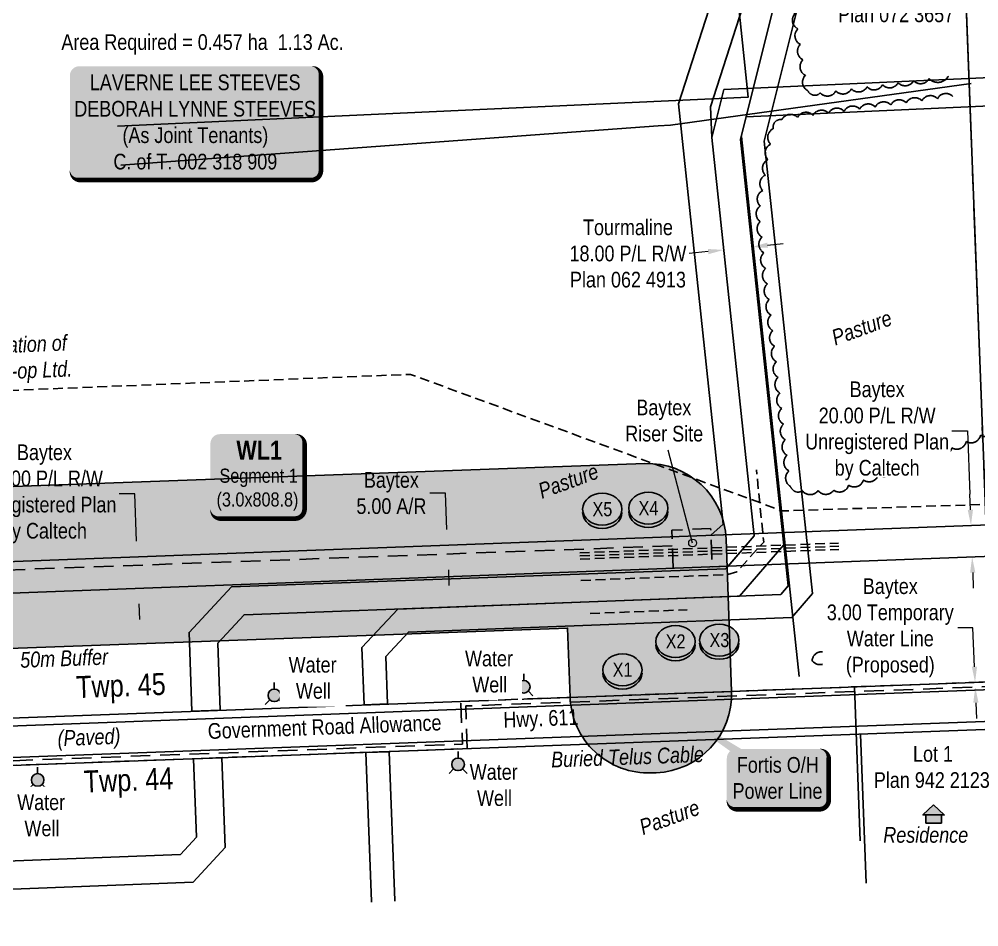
# Model space of a CAD drawing. Extents: x 683818 to 685792, y 5858248 to 5860219.
# Drawn here: x 684214 to 684826, y 5858250 to 5858829 of the extents above; entities that cross this region are included whole.
import ezdxf
from ezdxf.enums import TextEntityAlignment as Align

# ---------------------------------------------------------------- set-up
doc = ezdxf.new("R2010")
doc.units = 0
doc.header["$LTSCALE"] = 5
doc.header["$PDSIZE"] = 0.5
for name, pattern in [('0', [1, 1, 0]), ('foc-ACCESSROAD', [3.75, 2.5, -1.25]), ('foc-FLOWLINE', [3.75, 2.5, -1.25]), ('foc-QUARTERLINE', [33, 25, -3, 2, -3]), ('UG_PIPE', [1.875, 1.25, -0.625])]:
    doc.linetypes.add(name, pattern=pattern)
doc.layers.get('Defpoints').update_dxf_attribs({"color": 9})
for name, color, linetype in [('AS-FENCE', 48, 'foc-FENCE'), ('AS-OWNER', 7, 'Continuous'), ('AS-PIPE-UG', 44, 'UG_PIPE'), ('AS-PIPE-UG-T', 44, 'Continuous'), ('AS-POWER', 104, 'foc-POWER'), ('AS-POWER-T', 104, 'Continuous'), ('AS-RESIDENCE', 14, 'Continuous'), ('AS-TELEPHONE-T', 224, 'Continuous'), ('AS-TELUS', 224, 'foc-TEL'), ('C-AR', 13, 'foc-ACCESSROAD'), ('C-FLOWLINE', 13, 'foc-FLOWLINE'), ('C-RW', 13, 'Continuous'), ('C-WS', 13, 'foc-ACCESSROAD'), ('D-TXT', 6, 'Continuous'), ('F-RW', 190, 'Continuous'), ('F-WS-S', 190, 'Continuous'), ('L-AREAREQUIRED', 7, 'Continuous'), ('L-BD', 7, 'Continuous'), ('L-ROAD-T', 7, 'Continuous'), ('L-SEC', 7, 'Continuous'), ('L-SECQ', 8, 'foc-QUARTERLINE'), ('L-TITLEDB', 4, 'Continuous'), ('L-TITLEDB-T', 4, 'Continuous'), ('P-BUFFER-H 30m', 51, 'Continuous'), ('P-BUFFER-T', 40, 'Continuous'), ('P-CROSSINGS', 250, 'Continuous'), ('T-BUSH', 110, '0'), ('T-WATER-T', 170, 'Continuous')]:
    doc.layers.add(name, color=color, linetype=linetype)
for name, color, linetype, lineweight in [('C-AR-T', 13, 'Continuous', 9), ('C-RW-T', 13, 'Continuous', 9), ('C-WS-T', 13, 'Continuous', 9), ('F-RW-T', 190, 'Continuous', 9), ('T-TEXT', 48, 'Continuous', 18)]:
    doc.layers.add(name, color=color, linetype=linetype, lineweight=lineweight)
doc.layers.add('P-PROPOSED-WL2', color=7, linetype='Continuous', true_color=0x05c1ff)
doc.styles.add('175L', font='ARIALN.TTF', dxfattribs={"height": 20})
doc.styles.add('80', font='ARIALN.TTF', dxfattribs={"height": 10})
doc.styles.add('80CG', font='ARIALN.TTF', dxfattribs={"height": 10})
doc.styles.add('80L', font='ARIALN.TTF', dxfattribs={"height": 10})
doc.styles.add('80LS', font='ARIALNI.TTF', dxfattribs={"height": 10})
doc.styles.add('BOLD', font='ARIALNB.TTF')
doc.styles.add('Crossing', font='ARIALN.TTF', dxfattribs={"height": 10})
doc.styles.add('foc-LtypeFont', font='ARIALN.TTF', dxfattribs={"height": 7.349999999999999})
doc.linetypes.add('foc-FENCE', pattern='A,10,-1,["X",foc-LtypeFont,S=0.2,R=0,X=-0.625,Y=-0.75],-1.239999999999999', length=12.24)
doc.linetypes.add('foc-FENCE-NOLINE', pattern='A,0,-6,["X",foc-LtypeFont,S=0.2,R=0,X=-0.625,Y=-0.75],-6.24', length=12.24)
doc.linetypes.add('foc-POWER', pattern='A,6,-1,["P",foc-LtypeFont,S=0.2,R=0,X=-0.625,Y=-0.75],-1.239999999999999,4', length=12.24)
doc.linetypes.add('foc-POWER-NOLINE', pattern='A,0,-4,["P",foc-LtypeFont,S=0.2,R=0,X=-0.625,Y=-0.75],-8.24', length=12.24)
doc.linetypes.add('foc-TEL', pattern='A,2,-1,["T",foc-LtypeFont,S=0.2,R=0,X=-0.425,Y=-0.75],-1.239999999999999,8', length=12.24)
doc.linetypes.add('foc-TEL-NOLINE', pattern='A,0,-2,["T",foc-LtypeFont,S=0.2,R=0,X=-0.425,Y=-0.75],-10.24', length=12.24)
doc.dimstyles.new('Compass 5 000', dxfattribs={"dimscale": 5, "dimtxt": 9, "dimasz": 2, "dimexe": 0.2, "dimexo": 0.0625, "dimgap": 0.5, "dimtad": 0, "dimtih": 1, "dimtoh": 1, "dimzin": 0, "dimdsep": 46, "dimtxsty": '80CG', "dimcen": 0.1, "dimse1": 1, "dimse2": 1, "dimclrd": 256, "dimclrt": 256, "dimaunit": 1, "dimadec": 4, "dimazin": 0, "dimtfac": 0.06, "dimtofl": 0, "dimtmove": 0, "dimatfit": 1, "dimfxl": 0.2, "dimtolj": 1, "dimtzin": 0, "dimlwd": -1, "dimarcsym": 0})

# ---------------------------------------------------------------- blocks, each defined once
blk = doc.blocks.new('*D462')
at = {"layer": 'C-AR-T', "transparency": 16777216}
for p, q in [((684485.8791898217, 5858526.463240798), (684475.8791898217, 5858526.463240797)), ((684486.7515140424, 5858503.264741082), (684485.8791898217, 5858526.463240798)), ((684487.71496327, 5858477.642872396), (684488.0907238452, 5858467.64993469))]:
    blk.add_line(p, q, dxfattribs=at)
for points in [[(684488.4170036599, 5858503.327367845), (684485.0860244248, 5858503.202114319), (684487.1272746176, 5858493.271803376)], [(684489.3804528875, 5858477.705499159), (684486.0494736524, 5858477.580245634), (684487.3392026948, 5858487.635810101)]]:
    blk.add_solid(points, dxfattribs=at)
at = {"layer": 'Defpoints', "color": 0, "transparency": 16777216}
for p in [(684532.0083093428, 5858494.959447583), (684487.1272746176, 5858493.271803376), (684532.22023742, 5858489.323454308)]:
    blk.add_point(p, dxfattribs=at)
at = {"layer": 'C-AR-T', "transparency": 16777216, "insert": (684451.3976072834, 5858526.463240798), "char_height": 10, "attachment_point": 5, "style": '80CG'}
blk.add_mtext('\\A1;Baytex\\P5.00 A/R', dxfattribs=at)
blk = doc.blocks.new('*D464')
at = {"layer": 'C-RW-T', "transparency": 16777216}
for p, q in [((684287.8518566574, 5858525.992425723), (684277.8518566574, 5858525.992425723)), ((684288.9861086917, 5858495.828244957), (684287.8518566574, 5858525.992425723)), ((684290.4900120883, 5858455.833594257), (684290.8657726636, 5858445.840656552))]:
    blk.add_line(p, q, dxfattribs=at)
for points in [[(684290.6515983092, 5858495.890871719), (684287.3206190739, 5858495.765618194), (684289.361869267, 5858485.835307251)], [(684292.155501706, 5858455.896221019), (684288.8245224707, 5858455.770967494), (684290.1142515129, 5858465.826531962)]]:
    blk.add_solid(points, dxfattribs=at)
at = {"layer": 'Defpoints', "color": 0, "transparency": 16777216}
for p in [(684289.361869267, 5858485.835307251), (684298.335303368, 5858486.172731825), (684299.087685614, 5858466.163956537)]:
    blk.add_point(p, dxfattribs=at)
at = {"layer": 'C-RW-T', "transparency": 16777216, "insert": (684230.3484460177, 5858525.992425723), "char_height": 10, "attachment_point": 5, "style": '80CG'}
blk.add_mtext('\\A1;Baytex\\P20.00 P/L R/W^JUnregistered Plan\\Pby Caltech', dxfattribs=at)
blk = doc.blocks.new('*D475')
at = {"layer": 'Defpoints', "color": 0, "transparency": 16777216}
for p in [(684717.5844779926, 5858927.149642635), (684732.1234181726, 5858923.51886584), (684699.9875093336, 5858856.685031592)]:
    blk.add_point(p, dxfattribs=at)
at = {"layer": 'F-RW-T', "transparency": 16777216}
for p, q in [((684690.2854631454, 5858859.107901742), (684680.5834169572, 5858861.530771892)), ((684724.2284957019, 5858850.631384647), (684733.930541891, 5858848.208514498))]:
    blk.add_line(p, q, dxfattribs=at)
for points in [[(684690.6892748369, 5858860.72490944), (684689.8816514536, 5858857.490894043), (684699.9875093336, 5858856.685031592)], [(684724.6323073935, 5858852.248392345), (684723.8246840101, 5858849.014376949), (684714.5264495136, 5858853.054254796)]]:
    blk.add_solid(points, dxfattribs=at)
at = {"layer": 'F-RW-T', "transparency": 16777216, "insert": (684773.0164900491, 5858848.208514497), "char_height": 10, "attachment_point": 5, "style": '80CG'}
blk.add_mtext('\\A1;Lucky Strike\\P15.00 P/L R/W\\PPlan 072 3657', dxfattribs=at)
blk = doc.blocks.new('*D476')
at = {"layer": 'Defpoints', "color": 0, "transparency": 16777216}
for p in [(684663.2019224986, 5858681.465897721), (684670.4269400405, 5858613.417722205), (684688.3157253327, 5858615.317064642)]:
    blk.add_point(p, dxfattribs=at)
at = {"layer": 'F-RW-T', "transparency": 16777216}
for p, q in [((684691.034814229, 5858684.421056026), (684700.9789206672, 5858685.476871893)), ((684653.2578160604, 5858680.410081854), (684641.2265671277, 5858679.132663555))]:
    blk.add_line(p, q, dxfattribs=at)
for points in [[(684690.8588449177, 5858686.078407099), (684691.2107835403, 5858682.763704952), (684681.0907077908, 5858683.365240159)], [(684653.0818467492, 5858682.067432927), (684653.4337853717, 5858678.75273078), (684663.2019224986, 5858681.465897721)]]:
    blk.add_solid(points, dxfattribs=at)
at = {"layer": 'F-RW-T', "transparency": 16777216, "insert": (684602.1406189693, 5858679.132663555), "char_height": 10, "attachment_point": 5, "style": '80CG'}
blk.add_mtext('\\A1;Tourmaline\\P18.00 P/L R/W\\PPlan 062 4913', dxfattribs=at)
blk = doc.blocks.new('WAT')
h = blk.add_hatch(color=255)
h.dxf.hatch_style = 1
edge = h.paths.add_edge_path()
edge.add_arc((0, -9.095e-13), 0.9, 0, 360)
at = {"color": 170}
for p, q in [((0, 0.8163600828529524), (0, 1.632720165708633)), ((-0.5772537504765296, -0.5772537504772118), (-1.154507500952831, -1.154507500953513)), ((0.5772537504763023, -0.5772537504772118), (1.154507500952604, -1.154507500953513))]:
    blk.add_line(p, q, dxfattribs=at)
blk.add_circle((0, -9.095e-13), 0.8, dxfattribs=at)
blk = doc.blocks.new('res_occ')
for points in [[(0.1000986410450423, 0.8906701123119093), (-1.256710929257224, -0.3736609102117654), (1.456908211347308, -0.3736609102117654)], [(-0.8999013589549576, -1.425351696405505), (1.100098641045042, -1.425351696405505), (1.100098641045042, -0.3736609102117654), (-0.8999013589549576, -0.3736609102117654)]]:
    blk.add_hatch(color=14).paths.add_polyline_path(points)
at = {"color": 14}
for points in [[(0.1000986410450423, 0.8906701123119093), (-1.256710929257224, -0.3736609102117654), (1.456908211347308, -0.3736609102117654)], [(-0.8999013589549576, -1.425351696405505), (1.100098641045042, -1.425351696405505), (1.100098641045042, -0.3736609102117654), (-0.8999013589549576, -0.3736609102117654)]]:
    blk.add_lwpolyline(points, close=True, dxfattribs=at)
blk = doc.blocks.new('xing2')
h = blk.add_hatch(color=50)
h.dxf.hatch_style = 1
edge = h.paths.add_edge_path()
edge.add_ellipse((0, 0), major_axis=(-12.5, 0), ratio=0.8162973455633619, start_angle=0, end_angle=360)
h = blk.add_hatch(color=250)
h.dxf.hatch_style = 1
edge = h.paths.add_edge_path()
edge.add_ellipse((0, -2.047489049626165), major_axis=(-12.5, 0), ratio=0.8162973455633619, start_angle=0, end_angle=180)
edge.add_line((12.5, -2.047489049626165), (12.5, 0))
edge.add_ellipse((0, 0), major_axis=(-12.5, 0), ratio=0.8162973455633619, start_angle=0, end_angle=180, ccw=False)
edge.add_line((-12.5, 0), (-12.5, -2.047489049626165))
at = {"color": 250}
blk.add_ellipse((0, 0), major_axis=(-12.5, 0), ratio=0.8162973455633619, dxfattribs=at)
blk.add_ellipse((0, -2.047489049626165), major_axis=(-12.5, 0), ratio=0.8162973455633619, start_param=0, end_param=3.141592653589793, dxfattribs=at)
at = {"color": 250, "style": 'Crossing'}
blk.add_attdef('CROSSING', text='', height=9, dxfattribs=at).set_placement((0.08916442567715421, 0.0199513138486509), align=Align.MIDDLE_CENTER)
at = {"color": 250, "style": 'Crossing', "flags": 1}
for tag, p in [('OWNER', (0.08916442567715421, -12.49201765665748)), ('DESCRIPTION', (0.08916442567715421, -25.770021277247)), ('LOCATION', (0.08916442567715421, -39.30337514164421)), ('DWG_REF', (0.08916442567715421, -52.83672900604233))]:
    blk.add_attdef(tag, text='', height=9, dxfattribs=at).set_placement(p, align=Align.MIDDLE_CENTER)
blk = doc.blocks.new('*U522')
h = blk.add_hatch(color=59)
edge = h.paths.add_edge_path()
edge.add_line((-73.99999999999999, -37), (73.99999999999999, -37))
edge.add_arc((74, -30.99999999999999), 6.000000000000007, 269.9999999999998, 359.9999999999999)
edge.add_line((80, -31), (80, 29.5))
edge.add_arc((74, 29.49999999999999), 6, 6.785183320455503e-14, 90.00000000000014)
edge.add_line((73.99999999999999, 35.5), (-73.99999999999999, 35.5))
edge.add_arc((-74, 29.49999999999999), 6.000000000000007, 89.99999999999987, 179.9999999999999)
edge.add_line((-80, 29.5), (-80, -31))
edge.add_arc((-74, -30.99999999999999), 6, 180, 270.0000000000001)
at = {"color": 1, "flags": 128}
blk.add_lwpolyline([(-73.99999999999999, -37, 3, 3, 0), (73.99999999999999, -37, 3, 3, 0.4142135623730951), (80, -31, 3, 3, 0), (80, 29.5, 3, 0, 0.4142135623730951), (73.99999999999999, 35.5, 0, 0, 0), (-73.99999999999999, 35.5, 0, 0, 0.4142135623730951), (-80, 29.5, 0, 0, 0), (-80, -31, 0, 3, 0.4142135623730951)], format="xyseb", close=True, dxfattribs=at)
blk.add_lwpolyline([(-72.52020431661089, -37.60985688785178, 0, 7.5, 0), (0, 0, 0, 0, 0)], format="xyseb", dxfattribs=at)
at = {"color": 1, "style": '80'}
blk.add_attdef('ENTER_TEXT_001', (-35.98567530695772, -4.996589358799454), '', height=10, dxfattribs=at)
blk = doc.blocks.new('*D542')
at = {"layer": 'C-RW-T', "transparency": 16777216}
for p, q in [((684808.4174367477, 5858566.123533331), (684818.4174367477, 5858566.123533332)), ((684818.4174367477, 5858566.123533332), (684819.9336946139, 5858525.800329163)), ((684820.3094551893, 5858515.807391457), (684819.9336946139, 5858525.800329163)), ((684821.8133585862, 5858475.812740757), (684822.1891191616, 5858465.819803052))]:
    blk.add_line(p, q, dxfattribs=at)
for points in [[(684821.9749448069, 5858515.87001822), (684818.6439655718, 5858515.744764694), (684820.6852157647, 5858505.814453751)], [(684823.4788482038, 5858475.875367519), (684820.1478689687, 5858475.750113994), (684821.4375980108, 5858485.805678463)]]:
    blk.add_solid(points, dxfattribs=at)
at = {"layer": 'Defpoints', "color": 0, "transparency": 16777216}
for p in [(684897.4184324509, 5858508.699823249), (684820.6852157647, 5858505.814453751), (684898.1708146969, 5858488.691047961)]:
    blk.add_point(p, dxfattribs=at)
at = {"layer": 'C-RW-T', "transparency": 16777216, "insert": (684760.9140261072, 5858566.123533331), "char_height": 10, "attachment_point": 5, "style": '80CG', "bg_fill": 3, "box_fill_scale": 1.1, "bg_fill_color": 256, "bg_fill_true_color": 13158600, "bg_fill_transparency": 0}
blk.add_mtext('\\A1;Baytex\\P20.00 P/L R/W^JUnregistered Plan\\Pby Caltech', dxfattribs=at)
blk = doc.blocks.new('*U546')
h = blk.add_hatch(color=255)
edge = h.paths.add_edge_path()
edge.add_line((-26.49999999999999, -20), (26.49999999999999, -20))
edge.add_arc((26.49999999999999, -14), 6, 270, 360)
edge.add_line((32.49999999999999, -14), (32.49999999999999, 12.5))
edge.add_arc((26.49999999999999, 12.5), 6, 0, 90)
edge.add_line((26.49999999999999, 18.5), (-26.49999999999999, 18.5))
edge.add_arc((-26.49999999999999, 12.5), 6, 90, 180)
edge.add_line((-32.49999999999999, 12.5), (-32.49999999999999, -14))
edge.add_arc((-26.49999999999999, -14), 6, 180, 270)
at = {"color": 104, "flags": 128}
blk.add_lwpolyline([(-80.84450243436787, 53.15262595824213, 0, 7.499999999999999, 0), (-3.398394867633904e-15, 0, 0, 0, 0)], format="xyseb", dxfattribs=at)
blk.add_lwpolyline([(-26.49999999999999, -20, 3, 3, 0), (26.49999999999999, -20, 3, 3, 0.414213562373095), (32.49999999999999, -14, 3, 3, 0), (32.49999999999999, 12.5, 3, 0, 0.414213562373095), (26.49999999999999, 18.5, 0, 0, 0), (-26.49999999999999, 18.5, 0, 0, 0.414213562373095), (-32.49999999999999, 12.5, 0, 0, 0), (-32.49999999999999, -14, 0, 3, 0.414213562373095)], format="xyseb", close=True, dxfattribs=at)
at = {"color": 104, "style": '80'}
blk.add_attdef('ENTER_TEXT_001', (-26.84515688949523, -4.918144611186903), '', height=10, dxfattribs=at)
blk = doc.blocks.new('*U549')
h = blk.add_hatch(color=254)
edge = h.paths.add_edge_path()
edge.add_line((-23.99999999999999, -35.30845563206822), (23.99999999999998, -35.30845563206822))
edge.add_arc((23.99999999999998, -29.30845563206822), 6, 270, 360)
edge.add_line((29.99999999999998, -29.30845563206822), (29.99999999999998, 12.5))
edge.add_arc((23.99999999999998, 12.5), 6, 0, 90)
edge.add_line((23.99999999999998, 18.5), (-23.99999999999998, 18.5))
edge.add_arc((-23.99999999999998, 12.5), 6, 90, 180)
edge.add_line((-29.99999999999998, 12.5), (-29.99999999999999, -29.30845563206822))
edge.add_arc((-23.99999999999999, -29.30845563206822), 6, 180, 270)
at = {"layer": 'P-PROPOSED-WL2', "flags": 128}
blk.add_lwpolyline([(-23.99999999999999, -35.30845563206822, 3, 3, 0), (23.99999999999998, -35.30845563206822, 3, 3, 0.414213562373095), (29.99999999999998, -29.30845563206822, 3, 3, 0), (29.99999999999998, 12.5, 3, 0, 0.414213562373095), (23.99999999999998, 18.5, 0, 0, 0), (-23.99999999999998, 18.5, 0, 0, 0.414213562373095), (-29.99999999999998, 12.5, 0, 0, 0), (-29.99999999999999, -29.30845563206822, 0, 3, 0.414213562373095)], format="xyseb", close=True, dxfattribs=at)
blk.add_lwpolyline([(-18.68674121165566, -61.60902625846889, 0, 7.499999999999999, 0), (-3.398394867633905e-15, 0, 0, 0, 0)], format="xyseb", dxfattribs=at)
at = {"layer": 'P-PROPOSED-WL2'}
for tag, p, height, style in [('TEMP_AREA_W1_001', (-9.212824010914055, 2.244292974654144), 12, 'BOLD'), ('ENTER_TEXT_001', (-30.65893587994544, -12.47010782646594), 9, '80')]:
    blk.add_attdef(tag, p, '', height=height, dxfattribs=dict(at, style=style))
blk = doc.blocks.new('*D554')
at = {"layer": 'C-AR-T', "transparency": 16777216}
for p, q in [((684821.9355936563, 5858440.661212288), (684811.9355936563, 5858440.661212288)), ((684822.9197869682, 5858415.866755779), (684821.9355936563, 5858440.661212288)), ((684823.8320050093, 5858392.885548452), (684824.2286335335, 5858382.893417258))]:
    blk.add_line(p, q, dxfattribs=at)
for points in [[(684824.5851421673, 5858415.932860533), (684821.254431769, 5858415.800651024), (684823.3164154923, 5858405.874624585)], [(684825.4973602084, 5858392.951653206), (684822.1666498102, 5858392.819443697), (684823.4353764851, 5858402.877679647)]]:
    blk.add_solid(points, dxfattribs=at)
at = {"layer": 'Defpoints', "color": 0, "transparency": 16777216}
for p in [(684823.3164154923, 5858405.874624585), (684397.0050228398, 5858388.952583109), (684397.1239838324, 5858385.955638171)]:
    blk.add_point(p, dxfattribs=at)
at = {"layer": 'C-AR-T', "transparency": 16777216, "insert": (684769.2821148026, 5858440.661212289), "char_height": 10, "attachment_point": 5, "style": '80CG', "bg_fill": 3, "box_fill_scale": 1.1, "bg_fill_color": 256, "bg_fill_true_color": 13158600, "bg_fill_transparency": 0}
blk.add_mtext('\\A1;Baytex\\P3.00 Temporary \\PWater Line\\P(Proposed)', dxfattribs=at)

msp = doc.modelspace()

# ---------------------------------------------------------------- hatches: boundary and pattern name
at = {"layer": 'P-BUFFER-H 30m'}
h = msp.add_hatch(color=256, dxfattribs=at)
h.dxf.hatch_style = 1
edge = h.paths.add_edge_path()
edge.add_line((684055.7028234572, 5859046.04220385), (684071.2199718045, 5858627.275698779))
edge.add_arc((684029.1413018286, 5858600.280132992), 49.9937500004269, 2.0482916411924066, 32.682196573006024, ccw=False)
edge.add_line((684079.1031086756, 5858602.067000551), (684081.8247872137, 5858525.967360902))
edge.add_line((684081.8247872137, 5858525.967360902), (684612.8636854476, 5858545.285536281))
edge.add_arc((684614.6811598778, 5858495.324833466), 49.99375000019964, 2.0833917304643137, 92.08339173019772, ccw=False)
edge.add_line((684664.6418626929, 5858497.142307896), (684668.1732628008, 5858400.067362376))
edge.add_arc((684618.2125599859, 5858398.249887944), 49.99375000004314, -87.87937684267729, 2.0833917326073106, ccw=False)
edge.add_line((684620.0624990438, 5858348.290376693), (684617.0649277357, 5858348.179380327))
edge.add_arc((684615.2149886776, 5858398.13889158), 49.99375000006789, 182.0833917304789, 272.1206231575498, ccw=False)
edge.add_line((684565.2542858629, 5858396.321417149), (684563.6493377904, 5858440.439965585))
edge.add_line((684563.6493377904, 5858440.439965585), (684032.5779866918, 5858421.120609634))
edge.add_arc((684030.7605122615, 5858471.081312449), 49.99375000020387, 182.0482916422734, 272.08339173033096, ccw=False)
edge.add_line((683980.7987054149, 5858469.294444889), (683977.1972277485, 5858569.993755545))
edge.add_arc((684019.3156993063, 5858596.927180739), 49.99375000019716, 182.1221545961117, 212.5976237962807, ccw=False)
edge.add_line((683969.3562375181, 5858595.075906332), (683950.8220729484, 5859095.24858903))
edge.add_arc((684000.7815347367, 5859097.099863437), 49.99375000042177, 92.05366568956208, 182.1221545950401, ccw=False)
edge.add_line((683998.989981026, 5859147.061502466), (684001.9873123702, 5859147.168982528))
edge.add_line((684001.9873123702, 5859147.168982528), (684716.6573109041, 5859172.79603775))
edge.add_arc((684718.4488646074, 5859122.834398722), 49.99374999977562, 2.0536656787955962, 92.053665681067, ccw=False)
edge.add_line((684768.4105036355, 5859124.625952424), (684768.517983421, 5859121.628628793))
edge.add_arc((684718.5563443924, 5859119.837075093), 49.99375000025303, -87.9463343188379, 2.0536656777097733, ccw=False)
edge.add_line((684720.3478980957, 5859069.875436064), (684055.7028234572, 5859046.04220385))

# ---------------------------------------------------------------- linework, layer by layer
at = {"layer": 'AS-FENCE', "linetype": 'foc-FENCE-NOLINE', "flags": 128}
msp.add_lwpolyline([(684803.5641255343, 5859203.313751341), (684834.185833272, 5858406.39769262)], dxfattribs=at)
at = {"layer": 'AS-FENCE', "flags": 128}
for points in [[(684276.8931251051, 5858760.411040301), (684678.676135913, 5858778.725422582), (684635.1753799823, 5859196.215130573)], [(684278.9324384227, 5858735.570493288), (684621.3050820152, 5858760.507016989), (684629.267403919, 5858760.926673977), (684820.743608877, 5858787.465927766)], [(684711.1317186025, 5858409.625219949), (684674.4647975917, 5858753.784354128)]]:
    msp.add_lwpolyline(points, dxfattribs=at)
at = {"layer": 'AS-PIPE-UG', "flags": 128}
for points in [[(684114.110963826, 5858588.140415038), (684463.5593917983, 5858602.175534777), (684700.450993107, 5858515.146609851), (684830.8237626923, 5858519.313500171), (684833.4585753181, 5858520.657915366), (684834.3278859403, 5858522.746400422), (684832.2623967649, 5858556.507712409), (684833.6492239997, 5858570.000943811), (684837.9426842616, 5858573.483787716), (684844.1093317462, 5858573.400521466), (684862.3023048337, 5858577.09217605), (684888.3652577159, 5858577.443669991), (684869.9261880683, 5858985.579688254), (684973.5822397948, 5858989.755820877), (684963.8273873912, 5859218.443085354)], [(684572.1515545071, 5858470.821249229), (684665.284259982, 5858474.534556239), (684671.4595567882, 5858476.364624343), (684688.6113125202, 5858495.313121879), (684684.0083636639, 5858541.224212684)]]:
    msp.add_lwpolyline(points, dxfattribs=at)
at = {"layer": 'AS-POWER', "linetype": 'foc-POWER-NOLINE', "flags": 128}
msp.add_lwpolyline([(684030.4848683693, 5858376.487056522), (684834.1648491651, 5858406.246334825), (685638.0469722291, 5858438.155790786)], dxfattribs=at)
at = {"layer": 'AS-POWER', "flags": 128}
msp.add_lwpolyline([(684750.0720224129, 5858304.833596364), (684746.4371198873, 5858402.997885226)], dxfattribs=at)
at = {"layer": 'AS-TELUS', "linetype": 'foc-TEL-NOLINE', "flags": 128}
msp.add_lwpolyline([(684031.4156929724, 5858351.366725225), (684835.0950249347, 5858381.125979501), (685639.044, 5858413.038)], dxfattribs=at)
at = {"layer": 'C-AR', "flags": 128}
msp.add_lwpolyline([(684630.2991717146, 5858492.891377603), (684026.9848055671, 5858470.943959489)], dxfattribs=at)
at = {"layer": 'C-RW', "flags": 128}
msp.add_lwpolyline([(684654.9958146773, 5858499.584099221), (684662.855461706, 5858506.686158105), (684634.392110376, 5858774.667496763), (684744.5009315525, 5859116.46580247), (684763.4718952212, 5859110.35380546), (684654.6800205532, 5858772.62855308), (684655.5899096293, 5858753.158953812), (684682.5471690506, 5858499.264439347), (684665.949172615, 5858479.971277239), (684655.8013703414, 5858479.589351184)], dxfattribs=at)
msp.add_lwpolyline([(684082.155846781, 5858378.40036911), (684062.2979551674, 5858377.665055882), (684058.6126886499, 5858477.158534968), (685634.1795830504, 5858536.403968122), (685634.9838105504, 5858516.442186532), (684079.2773386617, 5858457.891101356)], close=True, dxfattribs=at)
at = {"layer": 'C-WS', "flags": 128}
msp.add_lwpolyline([(684630.8728877942, 5858478.65113454), (684630.0005449591, 5858502.929330688), (684654.825008838, 5858503.823681756), (684655.8013703414, 5858479.589351184)], dxfattribs=at)
at = {"layer": 'F-RW', "flags": 128}
for points in [[(684433.9643264158, 5858391.575366665), (684432.661652145, 5858428.013255481), (684455.4599515016, 5858452.600107619), (684699.4779355656, 5858461.842796513), (684704.1917568893, 5858467.383411098), (684673.815352414, 5858751.88227304), (684730.213250296, 5858977.719803074), (684759.7588625067, 5858993.453868818), (684869.0305394655, 5858953.931751204), (685078.5761432404, 5858898.341651333), (685074.8060859311, 5858883.690314855), (684864.4636813941, 5858939.609332478), (684760.8805820249, 5858977.064966816), (684743.1370187475, 5858967.613330168), (684688.9925574014, 5858750.83853403), (684719.7838581322, 5858462.578612524), (684706.6221491768, 5858447.112479783), (684462.2992413584, 5858437.924777139), (684447.8778473834, 5858422.370666395), (684448.9485796498, 5858392.130227922)], [(684673.2309987646, 5858460.848639167), (684357.5174417206, 5858448.974014309), (684340.7186422083, 5858430.949521277), (684342.2712539823, 5858388.186214111), (684324.2937492019, 5858387.521380352), (684322.4702051734, 5858437.750820634), (684349.4354625945, 5858466.683586085), (684664.4766875185, 5858478.25969152), (684682.5471690506, 5858499.264439347), (684655.5899096293, 5858753.158953812), (684663.2969825001, 5858783.624336042), (685140.2577199544, 5858805.222935379), (685237.8083277288, 5858915.44437485), (685618.3081849259, 5858938.904508715), (685619.046000437, 5858920.899010938), (685246.3401943626, 5858898.086715082), (685148.692610836, 5858787.580346852), (684677.4024554702, 5858766.245681517), (684673.815352414, 5858751.88227304), (684701.3937152673, 5858493.589266291)], [(684034.4902136724, 5858267.303440472), (684033.8253799119, 5858285.283944498), (684317.0225673382, 5858296.242204424), (684327.2060209974, 5858307.269447094), (684325.3994727191, 5858357.084990867), (684343.3769775002, 5858357.750824383), (684345.4514587825, 5858300.521134488), (684325.1605324653, 5858278.549628397)]]:
    msp.add_lwpolyline(points, close=True, dxfattribs=at)
msp.add_lwpolyline([(684438.6930924156, 5858265.774704975), (684438.6746161717, 5858266.265802859), (684435.1050411834, 5858361.144975688), (684450.0892944178, 5858361.699836947), (684453.6593022662, 5858266.819701467), (684453.6768586674, 5858266.353104808)], dxfattribs=at)
at = {"layer": 'L-BD', "flags": 128}
msp.add_lwpolyline([(684615.2149886779, 5858398.138891579), (684618.2125599859, 5858398.249887946)], dxfattribs=at)
at = {"layer": 'L-SEC', "flags": 128}
for points in [[(684030.6710553467, 5858371.462390893), (684834.3509065128, 5858401.221664392)], [(684031.4156929724, 5858351.366725225), (684835.0950249347, 5858381.125979501)]]:
    msp.add_lwpolyline(points, dxfattribs=at)
at = {"layer": 'L-SECQ', "flags": 128}
msp.add_lwpolyline([(684803.5641255343, 5859203.313751341), (684834.324393087, 5858401.22068324)], dxfattribs=at)
at = {"layer": 'L-TITLEDB', "flags": 128}
for points in [[(684030.4848683693, 5858376.487056522), (684834.1648491651, 5858406.246334825)], [(684031.6003604623, 5858346.342003332), (684835.281082283, 5858376.101309071)], [(684750.374209111, 5858372.812058368), (684753.8407356772, 5858277.939960444)]]:
    msp.add_lwpolyline(points, dxfattribs=at)
at = {"layer": 'P-BUFFER-H 30m', "flags": 128}
msp.add_lwpolyline([(684055.7028234572, 5859046.04220385), (684071.2199718045, 5858627.275698779, -0.1344674020275221), (684079.1031086756, 5858602.067000551), (684081.8247872137, 5858525.967360902), (684612.8636854476, 5858545.285536281, -0.4142135623713423), (684664.6418626929, 5858497.142307896), (684668.1732628008, 5858400.067362376, -0.4140232499524811), (684620.0624990438, 5858348.290376693), (684617.0649277357, 5858348.179380327, -0.4144039004155025), (684565.2542858629, 5858396.321417149), (684563.6493377904, 5858440.439965585), (684032.5779866918, 5858421.120609634, -0.4143930036902359), (683980.7987054149, 5858469.294444889), (683977.1972277485, 5858569.993755545, -0.1337636611985212), (683969.3562375181, 5858595.075906332), (683950.8220729484, 5859095.24858903, -0.4145637176603184), (683998.989981026, 5859147.061502466), (684001.9873123702, 5859147.168982528), (684716.6573109041, 5859172.79603775, -0.4142135623843369), (684768.4105036355, 5859124.625952424), (684768.517983421, 5859121.628628793, -0.4142135623589989), (684720.3478980957, 5859069.875436064)], format="xyb", close=True, dxfattribs=at)
at = {"layer": 'T-BUSH', "flags": 128}
msp.add_lwpolyline([(684809.2166688713, 5858779.176221793, 0.52056705), (684799.3090780214, 5858777.847814104, 0.52056705), (684789.4014871713, 5858776.519406416, 0.52056705), (684779.4938963217, 5858775.190998727, 0.52056705), (684769.5863054714, 5858773.862591038, 0.52056705), (684759.6787146218, 5858772.534183353, 0.52056705), (684749.771123772, 5858771.205775665, 0.52056705), (684739.8635329219, 5858769.877367978, 0.52056705), (684729.9559420722, 5858768.54896029, 0.52056705), (684720.0483512224, 5858767.220552602, 0.52056705), (684710.1407603725, 5858765.892144915, 0.52056705), (684700.2331695221, 5858764.563737228, 0.52056705), (684694.6792453324, 5858758.729560039, 0.52056705), (684693.0115247014, 5858748.873408085, 0.52056705), (684691.3438040718, 5858739.017256135, 0.52056705), (684689.6760834415, 5858729.161104182, 0.52056705), (684688.0083628111, 5858719.304952228, 0.52056705), (684686.3406421804, 5858709.448800274, 0.52056705), (684686.4596166105, 5858699.544791851, 0.52056705), (684687.597332207, 5858689.613496535, 0.52056705), (684688.7350478037, 5858679.682201219, 0.52056705), (684689.8727633997, 5858669.750905902, 0.52056705), (684691.0104789963, 5858659.819610587, 0.52056705), (684692.1481945931, 5858649.888315269, 0.52056705), (684693.2859101894, 5858639.957019954, 0.52056705), (684694.4236257859, 5858630.025724635, 0.52056705), (684695.5613413827, 5858620.094429322, 0.52056705), (684696.6990569793, 5858610.163134007, 0.52056705), (684697.8367725753, 5858600.23183869, 0.52056705), (684698.9744881722, 5858590.300543374, 0.52056705), (684700.1122037686, 5858580.369248058, 0.52056705), (684701.2499193653, 5858570.437952742, 0.52056705), (684702.3876349613, 5858560.506657422, 0.52056705), (684703.5253505582, 5858550.57536211, 0.52056705), (684704.6630661547, 5858540.644066793, 0.52056705), (684705.8007817509, 5858530.712771477, 0.52056705), (684713.2975238796, 5858528.021837515, 0.52056705), (684723.2925933994, 5858528.175488812, 0.52056705), (684733.28766292, 5858528.329140104, 0.52056705), (684742.7439848239, 5858531.548750114, 0.52056705), (684752.1926838707, 5858534.811741033, 0.52056705), (684761.6413829188, 5858538.07473195, 0.52056705), (684771.0900819661, 5858541.337722873, 0.52056705), (684780.5387810135, 5858544.600713793, 0.52056705), (684789.9874800612, 5858547.863704713, 0.52056705), (684799.3502847261, 5858551.346252729, 0.52056705), (684808.5048227281, 5858555.361157137, 0.52056705), (684817.6593607295, 5858559.376061541, 0.52056705), (684826.8138987316, 5858563.39096595, 0.52056705), (684835.9684367337, 5858567.40587036, 0.52056705), (684845.1229747357, 5858571.420774768, 0.52056705), (684854.2775127377, 5858575.435679176, 0.52056705), (684863.4320507391, 5858579.450583585, 0.52056705), (684872.586588741, 5858583.465487993, 0.52056705), (684879.0584600394, 5858589.162910948, 0.52056705), (684878.6871300901, 5858599.152262152, 0.52056705), (684878.3158001404, 5858609.141613358, 0.52056705), (684877.9444701909, 5858619.130964562, 0.52056705), (684877.5731402419, 5858629.120315765, 0.52056705), (684877.2018102923, 5858639.109666973, 0.52056705), (684876.8304803432, 5858649.099018178, 0.52056705), (684876.4591503937, 5858659.088369384, 0.52056705), (684876.0878204438, 5858669.077720588, 0.52056705), (684875.7164904951, 5858679.067071792, 0.52056705), (684875.3451605457, 5858689.056422999, 0.52056705), (684874.9738305964, 5858699.045774205, 0.52056705), (684874.602500647, 5858709.03512541, 0.52056705), (684874.2311706975, 5858719.024476615, 0.52056705), (684873.8598407482, 5858729.013827821, 0.52056705), (684873.4885107989, 5858739.003179023, 0.52056705), (684873.1171808494, 5858748.992530231, 0.52056705), (684872.7458509001, 5858758.981881436, 0.52056705), (684872.3745209508, 5858768.971232642, 0.52056705), (684872.003191001, 5858778.960583847, 0.52056705), (684871.6318610521, 5858788.94993505, 0.52056705), (684871.2605311027, 5858798.939286258, 0.52056705), (684870.8892011533, 5858808.928637463, 0.52056705), (684870.517871204, 5858818.917988665, 0.52056705), (684870.1465412541, 5858828.907339873, 0.52056705), (684869.7752113052, 5858838.896691078, 0.52056705), (684869.4038813559, 5858848.88604228, 0.52056705), (684869.0325514064, 5858858.875393488, 0.52056705), (684868.6612214568, 5858868.864744695, 0.52056705), (684868.2898915074, 5858878.8540959, 0.52056705), (684867.9185615584, 5858888.843447105, 0.52056705), (684867.5472316087, 5858898.832798308, 0.52056705), (684867.1759016596, 5858908.822149516, 0.52056705), (684866.8045717102, 5858918.811500721, 0.52056705), (684866.4332417601, 5858928.800851923, 0.52056705), (684866.0619118116, 5858938.790203132, 0.52056705), (684865.0123141846, 5858948.288216038, 0.52056705), (684855.6363106378, 5858951.754565836, 0.52056705), (684846.2603070912, 5858955.220915634, 0.52056705), (684836.8843035444, 5858958.687265431, 0.52056705), (684827.5082999973, 5858962.153615232, 0.52056705), (684818.132296451, 5858965.61996503, 0.52056705), (684808.7562929041, 5858969.086314827, 0.52056705), (684799.3802893576, 5858972.552664624, 0.52056705), (684790.0042858105, 5858976.019014425, 0.52056705), (684780.628282264, 5858979.485364223, 0.52056705), (684771.2522787174, 5858982.951714021, 0.52056705), (684761.8762751702, 5858986.418063818, 0.52056705), (684752.5002716238, 5858989.884413616, 0.52056705), (684743.1242680767, 5858993.350763414, 0.52056705), (684733.7482645304, 5858996.817113216, 0.52056705), (684724.3722609835, 5859000.283463012, 0.52056705), (684714.9962574369, 5859003.749812813, 0.52056705), (684705.6202538902, 5859007.216162611, 0.52056705), (684696.2442503436, 5859010.682512409, 0.52056705), (684686.4717576333, 5859012.225858096, 0.52056705), (684679.7977316409, 5859009.785383804, 0.52056705), (684681.4076595069, 5858999.919627085, 0.52056705), (684683.0175873727, 5858990.053870363, 0.52056705), (684684.6275152385, 5858980.18811364, 0.52056705), (684686.2374431043, 5858970.32235692, 0.52056705), (684687.8473709701, 5858960.456600197, 0.52056705), (684689.4572988359, 5858950.590843474, 0.52056705), (684691.0672267016, 5858940.725086752, 0.52056705), (684692.6771545669, 5858930.85933003, 0.52056705), (684694.2870824331, 5858920.993573304, 0.52056705), (684695.8970102989, 5858911.127816586, 0.52056705), (684697.5069381646, 5858901.262059864, 0.52056705), (684699.1168660304, 5858891.396303141, 0.52056705), (684700.7267938962, 5858881.53054642, 0.52056705), (684702.3367217624, 5858871.664789697, 0.52056705), (684703.9466496281, 5858861.799032975, 0.52056705), (684705.5565774934, 5858851.933276253, 0.52056705), (684707.1665053596, 5858842.067519531, 0.52056705), (684708.7764332253, 5858832.201762805, 0.52056705), (684710.3863610912, 5858822.336006087, 0.52056705), (684711.996288957, 5858812.470249365, 0.52056705), (684713.6062168228, 5858802.604492642, 0.52056705), (684715.2161446884, 5858792.738735921, 0.52056705), (684716.8260725542, 5858782.872979198, 0.52056705), (684724.715732793, 5858781.465812306, 0.52056705), (684734.6253003366, 5858782.77939311, 0.52056705), (684744.5348678809, 5858784.092973912, 0.52056705), (684754.4444354242, 5858785.406554717, 0.52056705), (684764.3540029682, 5858786.720135522, 0.52056705), (684774.2635705121, 5858788.033716329, 0.52056705), (684784.1731380555, 5858789.347297134, 0.52056705), (684794.0827055994, 5858790.660877937, 0.52056705), (684806.3057672878, 5858792.281128178, 0.52056705)], format="xyb", dxfattribs=at)
msp.add_lwpolyline([(684719.4607322271, 5858419.773160165, 0.52056705), (684729.4582323834, 5858419.773160165, 0.52056705), (684739.4557325392, 5858419.773160165, 0.52056705), (684749.4338333114, 5858420.37544574, 0.52056705), (684759.4106109722, 5858421.018809466, 0.52056705), (684769.3873886331, 5858421.662173185, 0.52056705), (684779.364166294, 5858422.305536913, 0.52056705), (684777.193401156, 5858426.467059132, 0.52056705), (684767.4120368218, 5858428.2446386, 0.52056705), (684757.5223766743, 5858429.709094658, 0.52056705), (684747.6426248902, 5858429.72483215, 0.52056705), (684737.7739209819, 5858428.125240778, 0.52056705), (684728.378424414, 5858424.819267232, 0.52056705)], format="xyb", close=True, dxfattribs=at)

# ---------------------------------------------------------------- block references
at = {"layer": 'AS-OWNER'}
ref = msp.add_blockref('*U522', (684326.5090572337, 5858763.017178998), dxfattribs=dict(at, xscale=0.999750015624999, yscale=0.999750015624999, zscale=0.999750015624999))
ref.add_attrib('ENTER_TEXT_001', 'LAVERNE LEE STEEVES', (684259.2509772262, 5858783.271323243), dxfattribs={"layer": '0', "color": 1, "height": 9.997500156249977, "style": '80'})
ref.add_attrib('ENTER_TEXT_002', 'DEBORAH LYNNE STEEVES', (684249.3796392479, 5858766.431513976), dxfattribs={"layer": '0', "color": 1, "height": 9.997500156249977, "style": '80'})
ref.add_attrib('ENTER_TEXT_003', '(As Joint Tenants)', (684280.040458281, 5858749.598524287), dxfattribs={"layer": '0', "color": 1, "height": 9.997500156249977, "style": '80'})
ref.add_attrib('ENTER_TEXT_004', 'C. of T. 002 318 909', (684274.2779155578, 5858732.75871502), dxfattribs={"layer": '0', "color": 1, "height": 9.997500156249977, "style": '80'})
at = {"layer": 'AS-POWER-T'}
ref = msp.add_blockref('*U546', (684697.6088582833, 5858344.979067445), dxfattribs=dict(at, xscale=0.9993271680774896, yscale=0.9993271680774896, zscale=0.9993271680774896))
ref.add_attrib('ENTER_TEXT_001', 'Fortis O/H', (684671.5247831901, 5858348.303341312), dxfattribs={"layer": '0', "color": 104, "height": 9.993271680774889, "style": '80'})
ref.add_attrib('ENTER_TEXT_002', 'Power Line', (684668.7844726747, 5858331.647888511), dxfattribs={"layer": '0', "color": 104, "height": 9.993271680774889, "style": '80'})
at = {"layer": 'AS-RESIDENCE', "xscale": 4.998125234365218, "yscale": 4.998125234365218, "zscale": 4.998125234365218}
msp.add_blockref('res_occ', (684796.3521422563, 5858323.279650132), dxfattribs=at)
at = {"layer": 'F-WS-S', "xscale": 4.998750078124989, "yscale": 4.998750078124989, "zscale": 4.998750078124989}
for p in [(684535.8032682783, 5858403.058186281), (684376.8148927235, 5858397.582836267), (684226.0012569046, 5858343.694385363)]:
    msp.add_blockref('WAT', p, dxfattribs=at)
at = {"layer": 'P-CROSSINGS', "xscale": 0.9996250468730448, "yscale": 0.9996250468730448, "zscale": 0.9996250468730448}
for p, values in [((684585.7683610775, 5858516.222688315), {'CROSSING': 'X5'}), ((684615.1154562983, 5858516.8672034), {'CROSSING': 'X4'}), ((684632.419545601, 5858431.938760405), {'CROSSING': 'X2'}), ((684660.3208767776, 5858432.80857924), {'CROSSING': 'X3'}), ((684598.5976790998, 5858413.874181628), {'CROSSING': 'X1'})]:
    msp.add_blockref('xing2', p, dxfattribs=at).add_auto_attribs(values)
at = {"layer": 'P-PROPOSED-WL2', "linetype": 'Continuous'}
ref = msp.add_blockref('*U549', (684366.0759085031, 5858545.558353643), dxfattribs=dict(at, xscale=0.9996280461230919, yscale=0.9996280461230919, zscale=0.9996280461230919))
ref.add_attrib('TEMP_AREA_W1_001', 'WL1', (684352.6688916935, 5858547.801811847), dxfattribs={"height": 11.9955365534771, "style": 'BOLD'})
ref.add_attrib('ENTER_TEXT_001', 'Segment 1', (684341.872090546, 5858533.086747252), dxfattribs={"height": 8.996652415107826, "style": '80'})
ref.add_attrib('ENTER_TEXT_002', '(3.0x808.8)', (684340.009550295, 5858517.938904794), dxfattribs={"height": 8.996652415107826, "style": '80'})

# ---------------------------------------------------------------- texts
at = {"layer": 'AS-PIPE-UG-T', "insert": (684120.8670888238, 5858622.409453863), "char_height": 9.996250468730434, "attachment_point": 1, "rotation": 2.2999707016242343, "style": '80L'}
msp.add_mtext_dynamic_manual_height_columns('\\pi0.065621;{\\fArial Narrow|b0|i1|c0|p34;Approximate Location of\\P\\pi0.98956;G.L.D.C. Gas Co-op Ltd.}', width=125.1252850784447, gutter_width=49.99375, heights=[0], dxfattribs=at)
at = {"layer": 'AS-RESIDENCE', "insert": (684764.4906338095, 5858313.650996298), "char_height": 9.996250468730434, "attachment_point": 1, "style": '80L'}
msp.add_mtext_dynamic_manual_height_columns('\\pi0.33288;{\\fArial Narrow|b0|i1|c0|p34;Residence}', width=53.93363944406548, gutter_width=49.99375, heights=[0], dxfattribs=at)
at = {"layer": 'AS-TELEPHONE-T', "linetype": 'foc-POWER-NOLINE', "insert": (684553.0017641905, 5858361.572162221), "char_height": 9.996250468730434, "attachment_point": 1, "rotation": 2.1206231753592686, "style": '80L'}
msp.add_mtext_dynamic_manual_height_columns('{\\fArial Narrow|b0|i1|c0|p34;Buried Telus Cable}', width=97.22290700886767, gutter_width=49.99375, heights=[0], dxfattribs=at)
at = {"layer": 'C-WS-T', "insert": (684599.9105307115, 5858586.0573872), "char_height": 9.99875, "attachment_point": 1, "style": '80L'}
msp.add_mtext_dynamic_manual_height_columns('\\pi7.5794;Baytex\\P\\pi0.49299;Riser Site', width=49.25416098226467, gutter_width=50, heights=[0], dxfattribs=at)
at = {"layer": 'D-TXT', "color": 3, "char_height": 13.99475065622262, "attachment_point": 1, "rotation": 2.1499162744396467, "style": '80L'}
for s, insert in [('Twp. 45', (684250.3222017434, 5858409.809610033)), ('Twp. 44', (684255.1170934038, 5858349.623384048))]:
    msp.add_mtext_dynamic_manual_height_columns(s, width=101.3827212996373, gutter_width=47.4940625, heights=[0], dxfattribs=dict(at, insert=insert))
at = {"layer": 'L-AREAREQUIRED', "color": 5, "insert": (684331.06096591, 5858805.931962828), "char_height": 9.998749999999992, "attachment_point": 8, "style": '175L'}
msp.add_mtext('Area Required = 0.457 ha  1.13 Ac.', dxfattribs=at)
at = {"layer": 'L-ROAD-T', "style": '80L'}
for s, p in [('Hwy. 611', (684546.6017399249, 5858382.921689183)), ('Government Road Allowance', (684408.8227765684, 5858377.541409326))]:
    msp.add_text(s, height=9.99625046873043, rotation=2.150005194228341, dxfattribs=at).set_placement(p, align=Align.MIDDLE_CENTER)
at = {"layer": 'P-BUFFER-T', "insert": (684214.2266198337, 5858425.099346329), "char_height": 9.998749999999989, "attachment_point": 1, "rotation": 2.155852768972777, "style": '80L'}
msp.add_mtext_dynamic_manual_height_columns('\\pi0.45605;{\\fArial Narrow|b0|i1|c0|p34;50m Buffer}', width=57.13971320053572, gutter_width=50.0061007442908, heights=[0], dxfattribs=at)
at = {"layer": 'T-TEXT', "style": '80LS'}
for s, height, rotation, p in [('Pasture', 9.99625046873044, 20.00000000000029, (684751.0621525871, 5858631.904420477)), ('Pasture', 9.99625046873044, 20.00000000000029, (684564.1436962812, 5858534.217740386)), ('(Paved)', 9.99625046873043, 2.150005194228341, (684258.6991658355, 5858370.959707066))]:
    msp.add_text(s, height=height, rotation=rotation, dxfattribs=at).set_placement(p, align=Align.MIDDLE_CENTER)
at = {"layer": 'T-TEXT', "insert": (684601.3812492348, 5858315.34871462), "char_height": 9.997500156249977, "attachment_point": 1, "rotation": 19.999999999999993, "style": '80L'}
msp.add_mtext_dynamic_manual_height_columns('\\pi7.3843;{\\fArial Narrow|b0|i1|c0|p34;Pasture}', width=53.40150068212824, gutter_width=47.5, heights=[0], dxfattribs=at)

# ---------------------------------------------------------------- dimensions: what is measured, and where the dimension line sits
at = {"layer": 'C-AR-T'}
dim = msp.add_linear_dim(base=(684487.1272746176, 5858493.271803376), p1=(684532.2202374199, 5858489.323454308), p2=(684532.0083093427, 5858494.959447582), angle=92.15345647514957, text='Baytex\\P5.00 A/R', dimstyle='Compass 5 000', dxfattribs=at)
dim.commit()
dim.dimension.update_dxf_attribs({"geometry": '*D462', "text_midpoint": (684451.3976072834, 5858526.463240798), "dimtype": 161})
at = {"layer": 'C-RW-T'}
dim = msp.add_linear_dim(base=(684289.361869267, 5858485.835307251), p1=(684299.0876856142, 5858466.163956538), p2=(684298.3353033683, 5858486.172731826), angle=92.1534564762685, text='Baytex\\P20.00 P/L R/W^JUnregistered Plan\\Pby Caltech', dimstyle='Compass 5 000', dxfattribs=at)
dim.commit()
dim.dimension.update_dxf_attribs({"geometry": '*D464', "text_midpoint": (684230.3484460177, 5858525.992425723), "dimtype": 161})
at = {"layer": 'F-RW-T'}
for base, p1, p2, angle, text, picture, middle in [((684699.9875093336, 5858856.685031592), (684732.1234181728, 5858923.518865841), (684717.5844779927, 5858927.149642636), 165.97843876196382, 'Lucky Strike\\P15.00 P/L R/W\\PPlan 072 3657', '*D475', (684773.0164900491, 5858848.208514497)), ((684663.2019224986, 5858681.465897721), (684688.3157253327, 5858615.317064643), (684670.4269400405, 5858613.417722206), 186.06067528494216, 'Tourmaline\\P18.00 P/L R/W\\PPlan 062 4913', '*D476', (684602.1406189693, 5858679.132663555))]:
    dim = msp.add_linear_dim(base=base, p1=p1, p2=p2, angle=angle, text=text, dimstyle='Compass 5 000', dxfattribs=at)
    dim.commit()
    dim.dimension.update_dxf_attribs({"geometry": picture, "text_midpoint": middle, "dimtype": 161})

# ---------------------------------------------------------------- leaders
at = {"layer": 'C-WS-T'}
msp.add_leader([(684643.3282020957, 5858494.671056813), (684627.8469010912, 5858553.926720325)], dimstyle='Compass 5 000', override={"dimasz": 1, "dimldrblk": 'DotBlank'}, dxfattribs=at)

# ---------------------------------------------------------------- next in the draw order: texts
at = {"layer": 'L-TITLEDB-T', "insert": (684758.3195412582, 5858365.287535783), "char_height": 9.99625046873043, "attachment_point": 1, "style": '80L', "bg_fill": 2}
msp.add_mtext_dynamic_manual_height_columns('\\pi25.452;Lot 1\\P\\pi0.49897;Plan 942 2123', width=73.44006850272851, gutter_width=49.99375, heights=[0], dxfattribs=at)
at = {"layer": 'T-WATER-T', "char_height": 9.997500156249977, "width": 32.06333327737671, "attachment_point": 1, "style": 'BOLD', "bg_fill": 2}
for insert in [(684497.5689120415, 5858426.083002187), (684385.1828938556, 5858422.112101494), (684500.5659392716, 5858353.779492956), (684212.2037198509, 5858334.475982798)]:
    msp.add_mtext('\\pi0.75922;{\\fArial Narrow|b0|i0|c0|p34;Water \\P\\pi5.3931;Well}', dxfattribs=dict(at, insert=insert))

# ---------------------------------------------------------------- next in the draw order: dimensions: what is measured, and where the dimension line sits
at = {"layer": 'C-RW-T'}
dim = msp.add_linear_dim(base=(684820.6852157647, 5858505.814453751), p1=(684898.1708146969, 5858488.691047962), p2=(684897.4184324509, 5858508.69982325), angle=92.15345647660139, text='Baytex\\P20.00 P/L R/W^JUnregistered Plan\\Pby Caltech', dimstyle='Compass 5 000', override={"dimtmove": 1, "dimtfill": 1}, dxfattribs=at)
dim.commit()
dim.dimension.update_dxf_attribs({"geometry": '*D542', "text_midpoint": (684800.6405453479, 5858566.123533331), "dimtype": 161})

# ---------------------------------------------------------------- next in the draw order: hatches: boundary and pattern name
at = {"layer": 'P-PROPOSED-WL2', "linetype": 'Continuous'}
h = msp.add_hatch(color=256, dxfattribs=at)
h.dxf.hatch_style = 1
h.paths.add_polyline_path([(684615.2149886779, 5858398.138891579), (684611.7925661749, 5858492.218142831), (684030.7605122614, 5858471.081312448), (684026.2508054717, 5858597.175212527), (684022.3125760399, 5858597.034363049), (684022.201414063, 5858600.031930192), (684029.141301829, 5858600.280132991), (684033.6509429192, 5858474.188069908), (684614.681159878, 5858495.324833466), (684618.2125599859, 5858398.249887946)])

# ---------------------------------------------------------------- next in the draw order: linework, layer by layer
at = {"layer": 'AS-PIPE-UG', "flags": 128}
for points in [[(684571.4894141619, 5858488.423153305), (684736.3339358331, 5858494.627296441)], [(684571.5646241683, 5858486.424818118), (684736.4091458395, 5858492.628961254)], [(684571.6398341748, 5858484.426482932), (684736.484355846, 5858490.630626068)]]:
    msp.add_lwpolyline(points, dxfattribs=at)
at = {"layer": 'C-FLOWLINE', "flags": 128}
for points in [[(684032.1527761583, 5858250.081530963), (684028.4564414744, 5858349.227700881), (684496.6792767891, 5858366.553842182), (684495.6753380754, 5858393.712485777), (684834.1314216277, 5858406.245097044), (684834.1648491651, 5858406.246334825), (684916.8620367699, 5858409.529013272), (685638.0535882588, 5858438.155998374), (685758.0699355995, 5858442.673953283)], [(685758.187599735, 5858439.677008265), (685638.1694804573, 5858435.158986652), (684919.214804222, 5858406.620737242), (684916.9737638194, 5858406.531844956), (684834.2466465512, 5858403.247972406), (684498.784061107, 5858390.826242513), (684499.7880277517, 5858363.666843326), (684031.6003604603, 5858346.342003385), (684035.177346433, 5858250.198284716)]]:
    msp.add_lwpolyline(points, dxfattribs=at)

# ---------------------------------------------------------------- next in the draw order: block references
at = {"layer": 'F-WS-S', "xscale": 4.998750078124989, "yscale": 4.998750078124989, "zscale": 4.998750078124989}
msp.add_blockref('WAT', (684493.8980261931, 5858353.593417583), dxfattribs=at)

# ---------------------------------------------------------------- next in the draw order: dimensions: what is measured, and where the dimension line sits
at = {"layer": 'C-AR-T'}
dim = msp.add_linear_dim(base=(684823.3164154923, 5858405.874624585), p1=(684397.1239838327, 5858385.955638171), p2=(684397.0050228398, 5858388.95258311), angle=92.2731103003328, text='Baytex\\P3.00 Temporary \\PWater Line\\P(Proposed)', dimstyle='Compass 5 000', override={"dimtfill": 1}, dxfattribs=at)
dim.commit()
dim.dimension.update_dxf_attribs({"geometry": '*D554', "text_midpoint": (684769.2821148026, 5858440.661212289), "dimtype": 161})

# ---------------------------------------------------------------- next in the draw order: linework, layer by layer
at = {"layer": 'AS-PIPE-UG', "flags": 128}
msp.add_lwpolyline([(684578.0353488073, 5858449.781367797), (684639.9225659474, 5858452.108621323)], dxfattribs=at)

doc.saveas('drawing.dxf')
